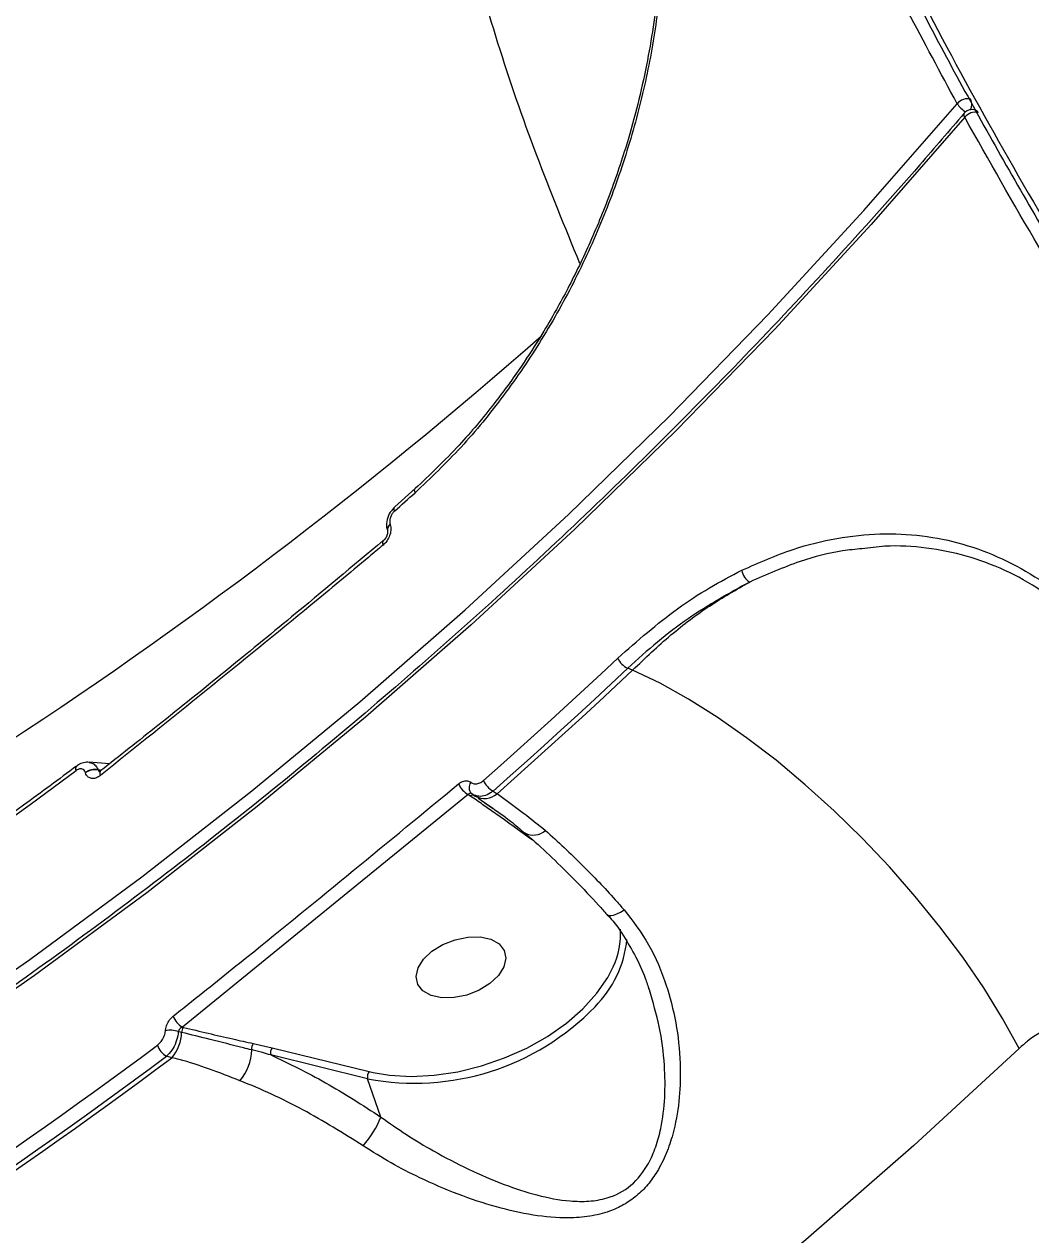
# Model space of a CAD drawing. Header units: millimetres. Extents: x -8607 to 7621, y -5747 to 4382.
# Drawn here: x 5129.4 to 5226.8, y -507.7 to -390.5 of the extents above; entities that cross this region are included whole.
import ezdxf

# ---------------------------------------------------------------- set-up
doc = ezdxf.new("R2010")
doc.units = ezdxf.units.MM
doc.layers.add('DIKOM_ОБЪЕКТ', color=7, linetype='Continuous')
doc.layers.add('DIKOM_РАЗМЕР_ОБЪЕКТА', color=7, linetype='Continuous')
doc.styles.add('style1', font='arial.ttf', dxfattribs={"width": 0.8})
doc.dimstyles.new('1-50', dxfattribs={"dimtxt": 300, "dimasz": 200, "dimexe": 100, "dimexo": 0, "dimgap": 100, "dimtad": 1, "dimtxsty": 'style1', "dimcen": 200, "dimclrd": 7, "dimclre": 7, "dimclrt": 7, "dimadec": 1, "dimazin": 2, "dimtfac": 1, "dimtmove": 0, "dimatfit": 2, "dimfxl": 0, "dimlwd": 25, "dimlwe": 18, "dimarcsym": 0})

# ---------------------------------------------------------------- blocks, each defined once
blk = doc.blocks.new('*D11')
at = {"layer": 'Defpoints', "color": 0, "transparency": 16777216}
for p in [(7619.37, -165.15), (-6826.53, -739.39), (7619.37, -5647.14)]:
    blk.add_point(p, dxfattribs=at)
at = {"layer": 'DIKOM_РАЗМЕР_ОБЪЕКТА', "color": 7, "lineweight": 18, "transparency": 16777216}
for p, q in [((7619.37, -165.15), (7619.37, -5747.14)), ((-6826.53, -739.39), (-6826.53, -5747.14))]:
    blk.add_line(p, q, dxfattribs=at)
at = {"layer": 'DIKOM_РАЗМЕР_ОБЪЕКТА', "color": 7, "lineweight": 25, "transparency": 16777216}
blk.add_line((-6626.53, -5647.14), (7419.37, -5647.14), dxfattribs=at)
at = {"layer": 'DIKOM_РАЗМЕР_ОБЪЕКТА', "color": 7, "transparency": 16777216}
for points in [[(-6626.53, -5613.8), (-6626.53, -5680.47), (-6826.53, -5647.14)], [(7419.37, -5613.8), (7419.37, -5680.47), (7619.37, -5647.14)]]:
    blk.add_solid(points, dxfattribs=at)
at = {"layer": 'DIKOM_РАЗМЕР_ОБЪЕКТА', "color": 7, "transparency": 16777216, "insert": (396.42, -5393.96), "char_height": 300, "attachment_point": 5, "style": 'style1'}
blk.add_mtext('14400', dxfattribs=at)
blk = doc.blocks.new('*D13')
at = {"layer": 'Defpoints', "color": 0, "transparency": 16777216}
for p in [(-5326.53, -191.39), (6073.47, -191.39), (6073.47, -4959.53)]:
    blk.add_point(p, dxfattribs=at)
at = {"layer": 'DIKOM_РАЗМЕР_ОБЪЕКТА', "color": 7, "lineweight": 18, "transparency": 16777216}
for p, q in [((-5326.53, -191.39), (-5326.53, -5059.53)), ((6073.47, -191.39), (6073.47, -5059.53))]:
    blk.add_line(p, q, dxfattribs=at)
at = {"layer": 'DIKOM_РАЗМЕР_ОБЪЕКТА', "color": 7, "lineweight": 25, "transparency": 16777216}
blk.add_line((-5126.53, -4959.53), (5873.47, -4959.53), dxfattribs=at)
at = {"layer": 'DIKOM_РАЗМЕР_ОБЪЕКТА', "color": 7, "transparency": 16777216}
for points in [[(-5126.53, -4926.2), (-5126.53, -4992.86), (-5326.53, -4959.53)], [(5873.47, -4926.2), (5873.47, -4992.86), (6073.47, -4959.53)]]:
    blk.add_solid(points, dxfattribs=at)
at = {"layer": 'DIKOM_РАЗМЕР_ОБЪЕКТА', "color": 7, "transparency": 16777216, "insert": (373.47, -4706.36), "char_height": 300, "attachment_point": 5, "style": 'style1'}
blk.add_mtext('11400', dxfattribs=at)

msp = doc.modelspace()

# ---------------------------------------------------------------- linework, layer by layer
at = {"layer": 'DIKOM_ОБЪЕКТ', "color": 7, "linetype": 'Continuous', "lineweight": 15}
for p, q in [((5167.245, -435.473), (5165.258, -437.244)), ((5164.818, -438.937), (5164.825, -438.957)), ((5164.159, -440.527), (5164.168, -440.52)), ((5188.257, -453.045), (5187.786, -452.868)), ((5137.678, -462.104), (5135.713, -461.944)), ((5135.355, -462.987), (5135.348, -462.966)), ((5136.591, -462.706), (5136.597, -462.726)), ((5136.784, -462.719), (5136.591, -462.706)), ((5136.597, -462.726), (5136.814, -462.789)), ((5136.824, -462.816), (5136.834, -462.808)), ((5174.77, -464.741), (5175.15, -465)), ((5172.352, -465.083), (5144.722, -487.586)), ((5172.561, -465.224), (5172.352, -465.083)), ((5172.741, -465.032), (5173.037, -465.233)), ((5173.982, -465.885), (5174.724, -466.406)), ((5178.391, -469.36), (5177.108, -468.444)), ((5178.694, -469.566), (5178.391, -469.36)), ((5144.647, -488.092), (5144.329, -488.014)), ((5144.722, -487.586), (5144.822, -487.611)), ((5151.581, -489.169), (5153.411, -489.585)), ((5153.411, -489.585), (5162.783, -491.888)), ((5143.709, -490.545), (5143.174, -490.409)), ((5162.636, -492.579), (5153.264, -490.276)), ((5162.783, -491.888), (5163.158, -491.975)), ((5163.926, -496.291), (5162.636, -492.579))]:
    msp.add_line(p, q, dxfattribs=at)
at = {"layer": 'DIKOM_ОБЪЕКТ', "color": 7, "linetype": 'Continuous', "lineweight": 15, "flags": 128}
for points in [[(4986.921, -550.74), (4999.592, -546.869), (5012.153, -542.634), (5024.597, -538.04), (5036.915, -533.087), (5049.099, -527.781), (5061.142, -522.124), (5073.034, -516.12), (5084.769, -509.774), (5096.339, -503.088), (5107.736, -496.068), (5118.952, -488.718), (5129.981, -481.043), (5140.815, -473.048), (5151.447, -464.738), (5161.871, -456.119), (5172.078, -447.196), (5182.063, -437.976), (5191.819, -428.463), (5201.34, -418.665), (5210.619, -408.588), (5219.65, -398.239)], [(5220.372, -399.551), (5211.313, -409.932), (5202.007, -420.039), (5192.457, -429.867), (5182.672, -439.408), (5172.657, -448.656), (5162.419, -457.606), (5151.964, -466.251), (5141.3, -474.586), (5130.433, -482.605), (5119.371, -490.304), (5108.12, -497.676), (5096.689, -504.717), (5085.085, -511.423), (5073.314, -517.789), (5061.386, -523.811), (5049.307, -529.485), (5037.086, -534.807), (5024.731, -539.774), (5012.25, -544.382), (4999.65, -548.629), (4986.941, -552.512)], [(5165.239, -437.654), (5165.206, -437.538), (5165.193, -437.435), (5165.2, -437.348), (5165.228, -437.279), (5165.258, -437.244)], [(5164.549, -439.585), (5164.553, -439.599), (5164.555, -439.605)], [(5164.13, -440.951), (5164.097, -440.816), (5164.09, -440.698), (5164.11, -440.602), (5164.155, -440.531), (5164.159, -440.527)], [(5173.829, -463.728), (5175.472, -462.273), (5177.11, -460.811), (5178.742, -459.342), (5180.368, -457.865), (5181.989, -456.38), (5183.604, -454.888), (5185.213, -453.388), (5186.816, -451.881)], [(5187.786, -452.868), (5186.179, -454.378), (5184.566, -455.881), (5182.948, -457.377), (5181.324, -458.865), (5179.694, -460.345), (5178.058, -461.818), (5176.417, -463.284), (5174.77, -464.741)], [(5175.15, -465), (5176.809, -463.533), (5178.462, -462.057), (5180.109, -460.574), (5181.75, -459.084), (5183.386, -457.585), (5185.015, -456.079), (5186.639, -454.566), (5188.257, -453.045)], [(5225.649, -489.642), (5224.036, -486.741), (5222.207, -483.794), (5220.179, -480.829), (5217.969, -477.871), (5215.598, -474.948), (5213.089, -472.087), (5210.462, -469.313), (5207.744, -466.653), (5204.958, -464.129), (5202.129, -461.766), (5199.285, -459.584), (5196.449, -457.604), (5193.649, -455.844), (5190.91, -454.32), (5188.257, -453.045)], [(5136.8, -463.236), (5136.767, -463.101), (5136.759, -462.985), (5136.776, -462.89), (5136.818, -462.822), (5136.824, -462.816)], [(5185.788, -476.689), (5185.79, -476.691), (5185.943, -476.775), (5186.158, -476.795), (5186.427, -476.749), (5186.74, -476.64), (5187.085, -476.472), (5187.451, -476.25)], [(5168.86, -480.242), (5169.909, -479.595), (5171.099, -479.127), (5172.336, -478.877), (5173.517, -478.864), (5174.549, -479.089), (5175.347, -479.535), (5175.846, -480.164), (5176.007, -480.927), (5175.815, -481.76), (5175.287, -482.598), (5174.466, -483.372), (5173.417, -484.018), (5172.227, -484.486), (5170.991, -484.736), (5169.809, -484.749), (5168.777, -484.524), (5167.98, -484.079), (5167.48, -483.449), (5167.32, -482.687), (5167.511, -481.853), (5168.039, -481.015), (5168.86, -480.242)], [(5163.158, -491.975), (5164.745, -492.236), (5166.858, -492.355), (5169.077, -492.244), (5171.352, -491.904), (5173.635, -491.342), (5175.873, -490.572), (5178.02, -489.611), (5180.028, -488.478), (5181.852, -487.199), (5183.453, -485.802), (5184.796, -484.317), (5185.852, -482.778), (5186.37, -481.769)], [(5225.649, -489.642), (5215.437, -499.047), (5205.016, -508.174), (5194.394, -517.017), (5183.574, -525.571), (5172.565, -533.833), (5161.37, -541.797), (5149.998, -549.458), (5138.453, -556.814), (5126.743, -563.859), (5114.873, -570.59), (5102.85, -577.003), (5090.682, -583.094), (5078.374, -588.861), (5065.933, -594.3)]]:
    msp.add_lwpolyline(points, dxfattribs=at)
at = {"layer": 'DIKOM_ОБЪЕКТ', "color": 7, "linetype": 'Continuous', "lineweight": 15}
for centre, radius, start, end in [((5220.654, -399.049), 1.291, 76.07976, 141.08191), ((5221.654, -397.001), 2.356, 211.69442, 239.58229), ((5219.859, -398.278), 1.205, 332.96687, 23.53379), ((5220.65, -399.32), 0.361, 154.83316, 219.64414), ((5221.085, -399.814), 1, 69.70997, 139.65384), ((5221.379, -400.363), 1.294, 76.33379, 141.11837), ((5221.257, -399.323), 0.479, 26.87839, 68.59189), ((4878.068, -78.851), 455.719, 294.50656, 311.40074), ((4843.299, -74.525), 485.292, 311.55939, 311.87405), ((5165.17, -439.464), 0.634, 123.73441, 190.84685), ((5165.174, -439.482), 0.63, 123.64001, 191.80243), ((5200.3, -443.23), 1.475, 185.64183, 241.00516), ((5188.765, -450.935), 2.166, 205.87196, 243.12855), ((5134.795, -462.592), 0.401, 139.96035, 206.4369), ((5136.234, -464.095), 1.434, 75.57407, 128.11505), ((4853.616, -87.764), 468.497, 299.64439, 306.8273), ((5136.24, -464.115), 1.434, 75.57763, 128.11607), ((5175.775, -462.865), 2.129, 203.917, 241.82758), ((5173.332, -463.288), 2.045, 201.77827, 241.3707), ((5173.26, -464.407), 0.82, 141.91912, 225.86061), ((5173.928, -463.616), 1.847, 241.1324, 311.42748), ((5172.794, -465.506), 0.366, 60.76234, 129.65177), ((5178.666, -467.265), 1.743, 241.74342, 312.24027), ((5179.474, -478.508), 7.628, 334.68848, 3.08174), ((5176.978, -477.987), 10.796, 315.08746, 354.0135), ((5167.19, -468.78), 24.231, 259.16758, 316.0093), ((5145.816, -485.746), 2.141, 201.55525, 239.27448), ((5143.512, -490.607), 2.719, 72.51015, 99.0976), ((5140.739, -488.004), 3.909, 319.45042, 358.70874), ((5145.431, -488.106), 0.785, 140.92304, 179.00701), ((4847.01, -94.479), 493.064, 299.68086, 306.79082), ((5144.236, -488.656), 2.05, 199.43589, 238.77615), ((5152.221, -489.655), 0.803, 142.77011, 190.10514), ((5153.996, -490.071), 0.761, 140.3481, 195.65267), ((4847.22, -94.667), 494.166, 299.68086, 306.79082), ((4847.481, -94.666), 494.441, 299.66493, 306.80676), ((5146.489, -489.61), 4.944, 320.21388, 357.84506), ((5163.369, -492.374), 0.761, 140.3481, 195.65267), ((5154.415, -492.373), 10.286, 319.32682, 337.61103)]:
    msp.add_arc(centre, radius, start, end, dxfattribs=at)
for points, knots in [([(5189.049, -258.615), (5188.817, -259.304), (5188.095, -261.442), (5187.155, -265.225), (5186.219, -269.95), (5185.55, -274.86), (5185.133, -279.943), (5184.97, -285.203), (5185.062, -290.642), (5185.408, -296.26), (5186.01, -302.062), (5186.867, -308.039), (5187.975, -314.17), (5189.332, -320.432), (5190.933, -326.807), (5192.778, -333.294), (5194.866, -339.895), (5197.197, -346.613), (5199.771, -353.449), (5202.59, -360.405), (5205.653, -367.483), (5208.961, -374.685), (5212.517, -382.014), (5216.32, -389.468), (5220.358, -397.025), (5224.615, -404.655), (5229.079, -412.332), (5233.743, -420.049), (5238.61, -427.81), (5243.681, -435.617), (5248.957, -443.473), (5254.439, -451.38), (5260.129, -459.341), (5266.029, -467.357), (5272.14, -475.432), (5278.469, -483.566), (5284.513, -491.159), (5288.529, -496.043), (5290.296, -498.192)], [0, 0, 0, 0, 0.013396, 0.0415675, 0.0697014, 0.0978282, 0.1259739, 0.1541613, 0.182419, 0.2107755, 0.2392599, 0.2679012, 0.2966055, 0.3251803, 0.353618, 0.38195, 0.4102077, 0.4384228, 0.466627, 0.4948488, 0.5231129, 0.5514511, 0.5798955, 0.6084782, 0.6371697, 0.665787, 0.694244, 0.7225833, 0.7508373, 0.7790383, 0.8072186, 0.8354101, 0.8636347, 0.8919245, 0.9203117, 0.9488284, 0.9774865, 1, 1, 1, 1]), ([(5189.225, -258.344), (5189.123, -258.62), (5188.226, -261.045), (5187.08, -266.037), (5185.826, -273.385), (5185.218, -281.255), (5185.201, -289.597), (5185.804, -298.368), (5187.011, -307.435), (5188.795, -316.755), (5191.134, -326.308), (5194.05, -336.204), (5197.566, -346.491), (5201.687, -357.147), (5206.428, -368.175), (5211.759, -379.494), (5217.916, -391.549), (5224.961, -404.333), (5232.966, -417.851), (5241.671, -431.623), (5251.07, -445.63), (5261.049, -459.706), (5271.565, -473.792), (5281.385, -486.372), (5287.866, -494.301), (5290.505, -497.53)], [0, 0, 0, 0, 0.0055234, 0.0486067, 0.091765, 0.135784, 0.179883, 0.2242252, 0.2686493, 0.3114359, 0.354296, 0.3973793, 0.4405376, 0.4845566, 0.5286556, 0.5729978, 0.6174219, 0.667272, 0.717122, 0.7670885, 0.8174098, 0.8678509, 0.9169635, 0.9661874, 1, 1, 1, 1]), ([(5219.65, -398.239), (5218.04, -395.256), (5214.392, -388.499), (5209.241, -378.172), (5204.192, -367.257), (5199.684, -356.56), (5195.695, -346.035), (5192.254, -335.721), (5189.378, -325.63), (5187.101, -315.846), (5185.452, -306.512), (5184.413, -297.643), (5183.963, -289.231), (5184.091, -281.174), (5184.82, -273.453), (5186.109, -266.069), (5187.485, -261.49), (5188.173, -259.202)], [0, 0, 0, 0, 0.0526285, 0.119225, 0.185936, 0.2529943, 0.3201694, 0.3886841, 0.4573234, 0.5263413, 0.5954866, 0.6620831, 0.728794, 0.7958523, 0.8630274, 0.9315421, 1, 1, 1, 1]), ([(5183.158, -413.696), (5181.725, -410.193), (5178.744, -402.909), (5175.122, -392.297), (5172.093, -381.776), (5169.967, -372.252), (5168.59, -363.661), (5167.837, -355.93), (5167.627, -348.52), (5167.971, -341.431), (5168.875, -334.692), (5170.364, -328.32), (5172.384, -322.321), (5174.217, -318.678), (5175.131, -316.862)], [0, 0, 0, 0, 0.0865276, 0.1799709, 0.2736452, 0.3675823, 0.4455301, 0.5236131, 0.6022345, 0.6809957, 0.7604754, 0.8401012, 0.9202845, 1, 1, 1, 1]), ([(5142.405, -331.706), (5140.002, -333), (5134.555, -335.933), (5127.393, -341.372), (5120.741, -347.357), (5115.125, -353.251), (5109.729, -359.76), (5104.553, -366.904), (5099.621, -374.663), (5094.938, -383.048), (5090.529, -392.025), (5086.557, -401.239), (5083, -410.589), (5079.932, -419.702), (5077.193, -428.878), (5074.758, -438.077), (5072.539, -447.594), (5070.119, -459.531), (5067.658, -474.086), (5066.301, -485.841), (5065.622, -491.727)], [0, 0, 0, 0, 0.0601429, 0.1363126, 0.1899286, 0.2436389, 0.2977603, 0.3519776, 0.4067582, 0.461637, 0.5169368, 0.5723365, 0.6218298, 0.6713939, 0.7163117, 0.7612296, 0.8063588, 0.851488, 0.9256262, 1, 1, 1, 1]), ([(5213.49, -347.748), (5215.039, -351.337), (5218.14, -358.521), (5223.506, -369.632), (5229.352, -380.966), (5233.712, -388.709), (5235.895, -392.584)], [0, 0, 0, 0, 0.2489042, 0.4982426, 0.7488996, 1, 1, 1, 1]), ([(5234.847, -393.107), (5232.681, -389.26), (5228.345, -381.56), (5222.503, -370.24), (5217.11, -359.078), (5213.983, -351.832), (5212.418, -348.206)], [0, 0, 0, 0, 0.2489045, 0.498243, 0.7488998, 1, 1, 1, 1]), ([(5189.76, -368.326), (5190.119, -369.894), (5190.836, -373.029), (5191.281, -378.399), (5191.237, -384.14), (5190.644, -390.202), (5189.501, -396.459), (5187.806, -402.793), (5185.567, -409.087), (5182.8, -415.226), (5179.542, -421.088), (5175.829, -426.553), (5171.735, -431.586), (5168.732, -434.448), (5167.229, -435.88)], [0, 0, 0, 0, 0.0836186, 0.1671661, 0.2504175, 0.3338525, 0.4173036, 0.5004885, 0.5837385, 0.6671385, 0.7504577, 0.8333964, 0.916628, 1, 1, 1, 1]), ([(5189.529, -368.879), (5189.831, -370.161), (5190.391, -372.538), (5190.814, -376.198), (5190.984, -379.37), (5190.988, -382.05), (5190.899, -384.426), (5190.621, -388.313), (5189.82, -394.035), (5188.18, -400.79), (5186.226, -406.684), (5184.255, -411.541), (5182.421, -415.342), (5180.822, -418.297), (5179.344, -420.824), (5177.368, -423.894), (5174.728, -427.518), (5171.337, -431.586), (5168.67, -434.12), (5167.231, -435.487)], [0, 0, 0, 0, 0.0700801, 0.1299002, 0.1788971, 0.2174587, 0.2495407, 0.2821657, 0.3829517, 0.4841496, 0.5522254, 0.6193427, 0.6817728, 0.7110289, 0.7462624, 0.7926687, 0.8501733, 0.9192072, 1, 1, 1, 1]), ([(5220.323, -399.167), (5218.892, -400.838), (5214.739, -405.689), (5207.706, -413.548), (5199.158, -422.665), (5190.407, -431.545), (5181.463, -440.187), (5172.329, -448.585), (5163.009, -456.736), (5153.51, -464.633), (5143.836, -472.274), (5133.993, -479.654), (5123.986, -486.769), (5113.82, -493.615), (5103.501, -500.189), (5093.034, -506.487), (5082.426, -512.504), (5071.682, -518.239), (5060.807, -523.688), (5049.809, -528.848), (5038.692, -533.717), (5027.462, -538.29), (5016.127, -542.568), (5004.691, -546.543), (4995.028, -549.635), (4989.168, -551.36), (4987.176, -551.946)], [0, 0, 0, 0, 0.0228192, 0.0662163, 0.1096144, 0.1530128, 0.1964115, 0.2398105, 0.28321, 0.3266097, 0.3700098, 0.4134103, 0.4568111, 0.5002122, 0.5436136, 0.5870154, 0.6304174, 0.6738197, 0.7172224, 0.7606252, 0.8040283, 0.8474316, 0.8908351, 0.9342388, 0.9776426, 1, 1, 1, 1]), ([(5800.866, -803.55), (5798.82, -803.961), (5793.452, -805.042), (5784.101, -806.083), (5772.972, -806.48), (5761.475, -806.091), (5750.043, -805.036), (5738.442, -803.37), (5726.87, -801.186), (5714.156, -798.261), (5700.232, -794.471), (5685.3, -789.76), (5670.337, -784.454), (5655.838, -778.796), (5641.463, -772.717), (5627.421, -766.359), (5612.292, -759.074), (5596.058, -750.765), (5579.016, -741.488), (5562.272, -731.86), (5546.339, -722.237), (5530.812, -712.432), (5515.883, -702.615), (5500.259, -691.94), (5483.974, -680.362), (5467.365, -668.055), (5451.324, -655.697), (5436.311, -643.702), (5421.905, -631.787), (5408.262, -620.128), (5393.784, -607.354), (5378.56, -593.432), (5362.985, -578.604), (5348.225, -563.991), (5334.667, -550.045), (5321.906, -536.417), (5310.049, -523.279), (5297.899, -509.305), (5285.576, -494.518), (5273.441, -479.225), (5262.26, -464.415), (5252.289, -450.515), (5243.186, -437.146), (5235.009, -424.46), (5227.33, -411.895), (5222.721, -403.719), (5220.372, -399.551)], [0, 0, 0, 0, 0.0156509, 0.0410528, 0.0664547, 0.0899044, 0.1133542, 0.1348277, 0.1563011, 0.1771003, 0.2025022, 0.227904, 0.2513538, 0.2748036, 0.2962771, 0.3177505, 0.3385497, 0.3639515, 0.3893534, 0.4128032, 0.436253, 0.4577264, 0.4791999, 0.4999991, 0.5244807, 0.5489623, 0.5715463, 0.5941304, 0.614795, 0.6354597, 0.6554668, 0.6808687, 0.7062706, 0.7297205, 0.7531703, 0.7746438, 0.7961173, 0.8169165, 0.8423185, 0.8677204, 0.8911702, 0.9146201, 0.9360936, 0.9575671, 0.9783663, 1, 1, 1, 1]), ([(5167.229, -435.88), (5167.208, -435.805), (5167.167, -435.654), (5167.183, -435.524), (5167.231, -435.496), (5167.239, -435.492)], [0, 0, 0, 0, 0.454511, 0.9090219, 1, 1, 1, 1]), ([(5241.501, -1113.097), (5239.193, -1111.959), (5233.138, -1108.974), (5223.251, -1103.2), (5212.147, -1095.757), (5201.305, -1087.524), (5191.051, -1078.882), (5181.114, -1069.708), (5171.612, -1060.202), (5161.585, -1049.399), (5151.068, -1037.17), (5140.296, -1023.615), (5129.964, -1009.634), (5120.357, -995.734), (5111.203, -981.636), (5102.592, -967.577), (5093.655, -952.134), (5084.454, -935.229), (5075.23, -917.104), (5066.573, -898.948), (5058.697, -881.358), (5051.358, -863.924), (5044.608, -846.898), (5037.861, -828.805), (5031.182, -809.641), (5024.764, -789.756), (5018.936, -770.229), (5013.819, -751.662), (5009.228, -733.571), (5005.174, -716.182), (5001.19, -697.455), (4997.385, -677.431), (4993.953, -656.547), (4991.142, -636.374), (4988.972, -617.489), (4987.324, -599.371), (4986.166, -582.214), (4985.383, -564.285), (4985.073, -545.683), (4985.342, -526.867), (4986.157, -509.041), (4987.428, -492.672), (4989.122, -477.267), (4991.178, -462.968), (4993.621, -449.096), (4995.588, -440.339), (4996.59, -435.875)], [0, 0, 0, 0, 0.0156509, 0.0410528, 0.0664547, 0.0899044, 0.1133542, 0.1348277, 0.1563011, 0.1771003, 0.2025022, 0.227904, 0.2513538, 0.2748036, 0.2962771, 0.3177505, 0.3385497, 0.3639515, 0.3893534, 0.4128032, 0.436253, 0.4577264, 0.4791999, 0.4999991, 0.5244807, 0.5489623, 0.5715463, 0.5941304, 0.614795, 0.6354597, 0.6554668, 0.6808687, 0.7062706, 0.7297205, 0.7531703, 0.7746438, 0.7961173, 0.8169165, 0.8423185, 0.8677204, 0.8911702, 0.9146201, 0.9360936, 0.9575671, 0.9783663, 1, 1, 1, 1]), ([(5165.263, -437.253), (5165.108, -437.41), (5164.774, -437.749), (5164.491, -438.462), (5164.407, -439.115), (5164.536, -439.464), (5164.576, -439.574)], [0, 0, 0, 0, 0.2554594, 0.5506884, 0.8583867, 1, 1, 1, 1]), ([(5165.239, -437.654), (5165.238, -437.655), (5165.162, -437.723), (5165.02, -437.884), (5164.883, -438.139), (5164.795, -438.411), (5164.76, -438.683), (5164.8, -438.855), (5164.818, -438.937)], [0, 0, 0, 0, 0.0043468, 0.2198207, 0.4355752, 0.5682506, 0.7938306, 1, 1, 1, 1]), ([(5164.825, -438.957), (5164.846, -439.039), (5164.899, -439.25), (5164.878, -439.663), (5164.734, -440.149), (5164.478, -440.612), (5164.246, -440.838), (5164.13, -440.951)], [0, 0, 0, 0, 0.1342544, 0.3469772, 0.5632481, 0.7817386, 1, 1, 1, 1]), ([(5164.556, -439.61), (5164.558, -439.615), (5164.561, -439.624), (5164.569, -439.709), (5164.555, -439.845), (5164.508, -440.019), (5164.422, -440.21), (5164.308, -440.382), (5164.21, -440.487), (5164.171, -440.516), (5164.167, -440.519)], [0, 0, 0, 0, 0.1150184, 0.2390079, 0.3644917, 0.5114823, 0.658531, 0.8178589, 0.9805162, 1, 1, 1, 1]), ([(5198.832, -443.375), (5200.486, -442.643), (5203.535, -441.293), (5208.005, -440.215), (5212.173, -439.767), (5216.259, -439.947), (5220.218, -440.76), (5224.017, -442.179), (5227.63, -444.186), (5231.005, -446.792), (5234.144, -449.902), (5235.98, -452.395), (5236.897, -453.64)], [0, 0, 0, 0, 0.1166812, 0.2150846, 0.3137979, 0.4122009, 0.510061, 0.6082268, 0.7060845, 0.8039539, 0.9021323, 1, 1, 1, 1]), ([(5164.13, -440.951), (5163.667, -441.339), (5161.35, -443.278), (5152.35, -450.759), (5143.624, -457.761), (5136.8, -463.236)], [0, 0, 0, 0, 0.0517104, 0.2585534, 1, 1, 1, 1]), ([(5164.141, -440.509), (5161.193, -442.977), (5154.021, -448.982), (5144.896, -456.407), (5138.659, -461.331), (5136.805, -462.795)], [0, 0, 0, 0, 0.3289631, 0.8005132, 1, 1, 1, 1]), ([(5210.429, -441.303), (5209.81, -441.358), (5207.834, -441.532), (5204.195, -442.496), (5201.207, -443.808), (5199.585, -444.521)], [0, 0, 0, 0, 0.1726434, 0.5510264, 1, 1, 1, 1]), ([(5236.886, -454.501), (5235.989, -453.284), (5234.192, -450.845), (5231.119, -447.805), (5227.814, -445.258), (5224.274, -443.301), (5220.552, -441.913), (5216.669, -441.147), (5213.281, -440.934), (5211.174, -441.206), (5210.429, -441.303)], [0, 0, 0, 0, 0.1321696, 0.2647613, 0.3969337, 0.5291764, 0.6618376, 0.7940852, 0.9272012, 1, 1, 1, 1]), ([(5186.816, -451.881), (5188.723, -450.212), (5191.607, -447.687), (5195.68, -445.026), (5197.779, -443.927), (5198.832, -443.375)], [0, 0, 0, 0, 0.4927604, 0.7454691, 1, 1, 1, 1]), ([(5199.585, -444.521), (5197.585, -445.622), (5194.56, -447.289), (5190.651, -450.277), (5188.743, -452.002), (5187.786, -452.868)], [0, 0, 0, 0, 0.4928082, 0.7454985, 1, 1, 1, 1]), ([(5188.257, -453.045), (5189.482, -451.878), (5191.889, -449.585), (5195.698, -446.726), (5198.284, -445.259), (5199.585, -444.521)], [0, 0, 0, 0, 0.3395438, 0.667762, 1, 1, 1, 1]), ([(5134.49, -462.333), (5132.782, -463.6), (5127.828, -467.276), (5119.501, -473.161), (5109.461, -479.894), (5099.264, -486.349), (5091.235, -491.156), (5086.604, -493.807), (5085.454, -494.465)], [0, 0, 0, 0, 0.1082675, 0.3141962, 0.5201293, 0.726064, 0.9320002, 1, 1, 1, 1]), ([(5135.348, -462.966), (5135.344, -462.954), (5135.313, -462.861), (5135.222, -462.714), (5135.056, -462.615), (5134.86, -462.588), (5134.655, -462.628), (5134.504, -462.727), (5134.436, -462.771)], [0, 0, 0, 0, 0.03401028, 0.25226403, 0.4705298, 0.59793744, 0.81930648, 1, 1, 1, 1]), ([(5135.733, -461.977), (5135.725, -461.975), (5135.547, -461.916), (5135.163, -461.999), (5134.748, -462.129), (5134.553, -462.304), (5134.501, -462.351)], [0, 0, 0, 0, 0.0196053, 0.4257028, 0.8458338, 1, 1, 1, 1]), ([(5135.709, -461.978), (5135.764, -461.984), (5135.972, -462.003), (5136.286, -462.199), (5136.5, -462.491), (5136.58, -462.68), (5136.591, -462.706)], [0, 0, 0, 0, 0.1439648, 0.5430145, 0.9386781, 1, 1, 1, 1]), ([(5136.8, -463.236), (5136.672, -463.322), (5136.416, -463.494), (5136.023, -463.56), (5135.685, -463.467), (5135.46, -463.255), (5135.384, -463.061), (5135.355, -462.987)], [0, 0, 0, 0, 0.2182614, 0.4367519, 0.6530228, 0.8657456, 1, 1, 1, 1]), ([(5136.597, -462.726), (5136.606, -462.75), (5136.628, -462.812), (5136.675, -462.867), (5136.72, -462.879), (5136.721, -462.88)], [0, 0, 0, 0, 0.378015, 0.9791568, 1, 1, 1, 1]), ([(5136.833, -462.805), (5136.822, -462.815), (5136.775, -462.857), (5136.712, -462.887), (5136.675, -462.892), (5136.688, -462.893), (5136.688, -462.893)], [0, 0, 0, 0, 0.1174461, 0.5257862, 0.9905583, 1, 1, 1, 1]), ([(5171.433, -464.047), (5171.471, -464.017), (5171.628, -463.893), (5171.925, -463.757), (5172.306, -463.727), (5172.512, -463.843), (5172.615, -463.901)], [0, 0, 0, 0, 0.0963825, 0.3985513, 0.6990818, 1, 1, 1, 1]), ([(5172.615, -463.901), (5172.718, -463.959), (5172.925, -464.075), (5173.306, -464.045), (5173.615, -463.904), (5173.781, -463.768), (5173.829, -463.728)], [0, 0, 0, 0, 0.2927357, 0.5851066, 0.8788379, 1, 1, 1, 1]), ([(5143.825, -486.533), (5144.302, -486.152), (5146.692, -484.248), (5155.99, -476.799), (5164.646, -469.651), (5171.433, -464.047)], [0, 0, 0, 0, 0.0512253, 0.2561273, 1, 1, 1, 1]), ([(5172.69, -464.995), (5172.657, -464.977), (5172.593, -464.942), (5172.483, -464.965), (5172.403, -465.023), (5172.362, -465.071), (5172.352, -465.083)], [0, 0, 0, 0, 0.2930283, 0.5923651, 0.9005743, 1, 1, 1, 1]), ([(5174.77, -464.741), (5174.686, -464.805), (5174.396, -465.025), (5173.863, -465.248), (5173.212, -465.288), (5172.864, -465.092), (5172.69, -464.995)], [0, 0, 0, 0, 0.1209496, 0.4144473, 0.7069479, 1, 1, 1, 1]), ([(5175.15, -465), (5175.325, -465.122), (5176.808, -466.155), (5178.418, -467.43), (5179.838, -468.555)], [0, 0, 0, 0, 0.1178594, 1, 1, 1, 1]), ([(5177.108, -468.444), (5176.009, -467.645), (5174.514, -466.557), (5172.969, -465.503), (5172.561, -465.224)], [0, 0, 0, 0, 0.7353037, 1, 1, 1, 1]), ([(5173.339, -465.443), (5173.708, -465.696), (5174.711, -466.383), (5176.268, -467.471), (5177.373, -468.423), (5177.828, -468.815)], [0, 0, 0, 0, 0.2552937, 0.693886, 1, 1, 1, 1]), ([(5177.842, -468.82), (5177.996, -468.948), (5178.858, -469.671), (5180.489, -471.191), (5182.717, -473.39), (5184.49, -475.243), (5185.507, -476.399), (5185.772, -476.701)], [0, 0, 0, 0, 0.0602214, 0.3379846, 0.6182971, 0.9004307, 1, 1, 1, 1]), ([(5179.838, -468.555), (5181.039, -469.657), (5183.259, -471.693), (5185.826, -474.417), (5187.156, -475.917), (5187.451, -476.25)], [0, 0, 0, 0, 0.4786869, 0.8843747, 1, 1, 1, 1]), ([(5187.451, -476.25), (5188.283, -477.336), (5189.98, -479.553), (5191.108, -482.3), (5191.981, -485.002), (5192.605, -487.651), (5192.942, -491.325), (5192.8, -494.799), (5192.304, -497.565), (5191.546, -499.836), (5190.731, -501.478), (5189.749, -502.857), (5188.665, -503.943), (5187.412, -504.809), (5185.897, -505.497), (5184.104, -505.936), (5181.634, -506.118), (5178.612, -505.841), (5175.038, -505.027), (5171.362, -503.802), (5167.951, -502.331), (5164.863, -500.748), (5163.104, -499.637), (5162.217, -499.077)], [0, 0, 0, 0, 0.0712946, 0.145483, 0.1510895, 0.2166078, 0.2834513, 0.3370911, 0.3916855, 0.425018, 0.4589557, 0.4858733, 0.5134493, 0.5404095, 0.5680906, 0.6042116, 0.6412513, 0.7023481, 0.7649926, 0.8302975, 0.896906, 0.9480065, 1, 1, 1, 1]), ([(5185.782, -476.682), (5185.793, -476.692), (5186.337, -477.228), (5187.249, -478.516), (5188.49, -480.562), (5189.36, -482.42), (5189.735, -483.615), (5189.854, -483.994)], [0, 0, 0, 0, 0.0055202, 0.2776504, 0.5627206, 0.8613146, 1, 1, 1, 1]), ([(5189.877, -483.989), (5189.864, -483.934), (5189.845, -483.846), (5189.807, -483.765), (5189.792, -483.735)], [0, 0, 0, 0, 0.6237353, 1, 1, 1, 1]), ([(5163.926, -496.291), (5164.742, -496.866), (5166.387, -498.026), (5169.226, -499.724), (5172.389, -501.378), (5175.736, -502.822), (5179.027, -503.902), (5181.76, -504.432), (5184.034, -504.474), (5186.06, -504.147), (5188.194, -503.058), (5189.695, -501.124), (5190.538, -499.162), (5191.115, -497.022), (5191.431, -494.373), (5191.385, -491.059), (5190.94, -487.543), (5190.228, -485.163), (5189.877, -483.989)], [0, 0, 0, 0, 0.0622624, 0.1255534, 0.2050628, 0.2859965, 0.3589706, 0.4334155, 0.4747262, 0.5170573, 0.5772034, 0.6372668, 0.6752485, 0.7141979, 0.7778499, 0.8427931, 0.9224828, 1, 1, 1, 1]), ([(5143.082, -487.922), (5143.085, -487.895), (5143.104, -487.705), (5143.205, -487.341), (5143.462, -486.872), (5143.704, -486.646), (5143.825, -486.533)], [0, 0, 0, 0, 0.0523938, 0.3650475, 0.6827341, 1, 1, 1, 1]), ([(5235.796, -489.415), (5235.222, -488.783), (5234.055, -487.498), (5231.6, -486.893), (5228.977, -487.338), (5226.955, -488.475), (5225.912, -489.407), (5225.649, -489.642)], [0, 0, 0, 0, 0.2187085, 0.4447818, 0.6794098, 0.9191985, 1, 1, 1, 1]), ([(5142.303, -489.338), (5142.426, -489.23), (5142.673, -489.012), (5142.939, -488.55), (5143.055, -488.171), (5143.077, -487.966), (5143.082, -487.922)], [0, 0, 0, 0, 0.30774, 0.6158747, 0.9190999, 1, 1, 1, 1]), ([(5144.329, -488.014), (5144.323, -488.086), (5144.293, -488.43), (5144.125, -489.066), (5143.73, -489.848), (5143.359, -490.222), (5143.174, -490.409)], [0, 0, 0, 0, 0.0813858, 0.3857913, 0.6937318, 1, 1, 1, 1]), ([(5144.722, -487.586), (5144.662, -487.619), (5144.543, -487.682), (5144.407, -487.824), (5144.346, -487.942), (5144.331, -488.005), (5144.329, -488.014)], [0, 0, 0, 0, 0.3345066, 0.654902, 0.9517867, 1, 1, 1, 1]), ([(5151.43, -489.796), (5151.159, -489.728), (5149.805, -489.391), (5147.541, -488.811), (5145.566, -488.32), (5144.647, -488.092)], [0, 0, 0, 0, 0.1178903, 0.5894817, 1, 1, 1, 1]), ([(5144.822, -487.611), (5146.407, -487.993), (5148.644, -488.531), (5150.919, -489.025), (5151.581, -489.169)], [0, 0, 0, 0, 0.7088229, 1, 1, 1, 1]), ([(5150.288, -492.774), (5149.298, -492.384), (5147.311, -491.6), (5145.15, -490.904), (5143.945, -490.604), (5143.709, -490.545)], [0, 0, 0, 0, 0.4438965, 0.8911134, 1, 1, 1, 1]), ([(5153.264, -490.276), (5152.996, -490.202), (5152.389, -490.035), (5151.774, -489.882), (5151.43, -489.796)], [0, 0, 0, 0, 0.4403356, 1, 1, 1, 1]), ([(5153.264, -490.276), (5155.036, -491.125), (5158.619, -492.84), (5162.145, -495.133), (5163.926, -496.291)], [0, 0, 0, 0, 0.4947656, 1, 1, 1, 1]), ([(5162.217, -499.077), (5160.279, -497.866), (5156.346, -495.409), (5152.318, -493.579), (5150.3, -492.779), (5150.288, -492.774)], [0, 0, 0, 0, 0.4913944, 0.9970665, 1, 1, 1, 1])]:
    msp.add_open_spline(points, degree=3, knots=knots, dxfattribs=at)

# ---------------------------------------------------------------- dimensions: what is measured, and where the dimension line sits
at = {"layer": 'DIKOM_РАЗМЕР_ОБЪЕКТА'}
dim = msp.add_linear_dim(base=(7619.366, -5647.135), p1=(-6826.527, -739.391), p2=(7619.366, -165.147), text='14400', dimstyle='1-50', dxfattribs=at)
dim.commit()
dim.dimension.update_dxf_attribs({"geometry": '*D11', "text_midpoint": (396.419, -5647.135), "dimtype": 160})
dim = msp.add_linear_dim(base=(6073.473, -4959.53), p1=(-5326.527, -191.391), p2=(6073.473, -191.391), dimstyle='1-50', dxfattribs=at)
dim.commit()
dim.dimension.update_dxf_attribs({"geometry": '*D13', "text_midpoint": (373.473, -4959.53), "dimtype": 160})

doc.saveas('drawing.dxf')
